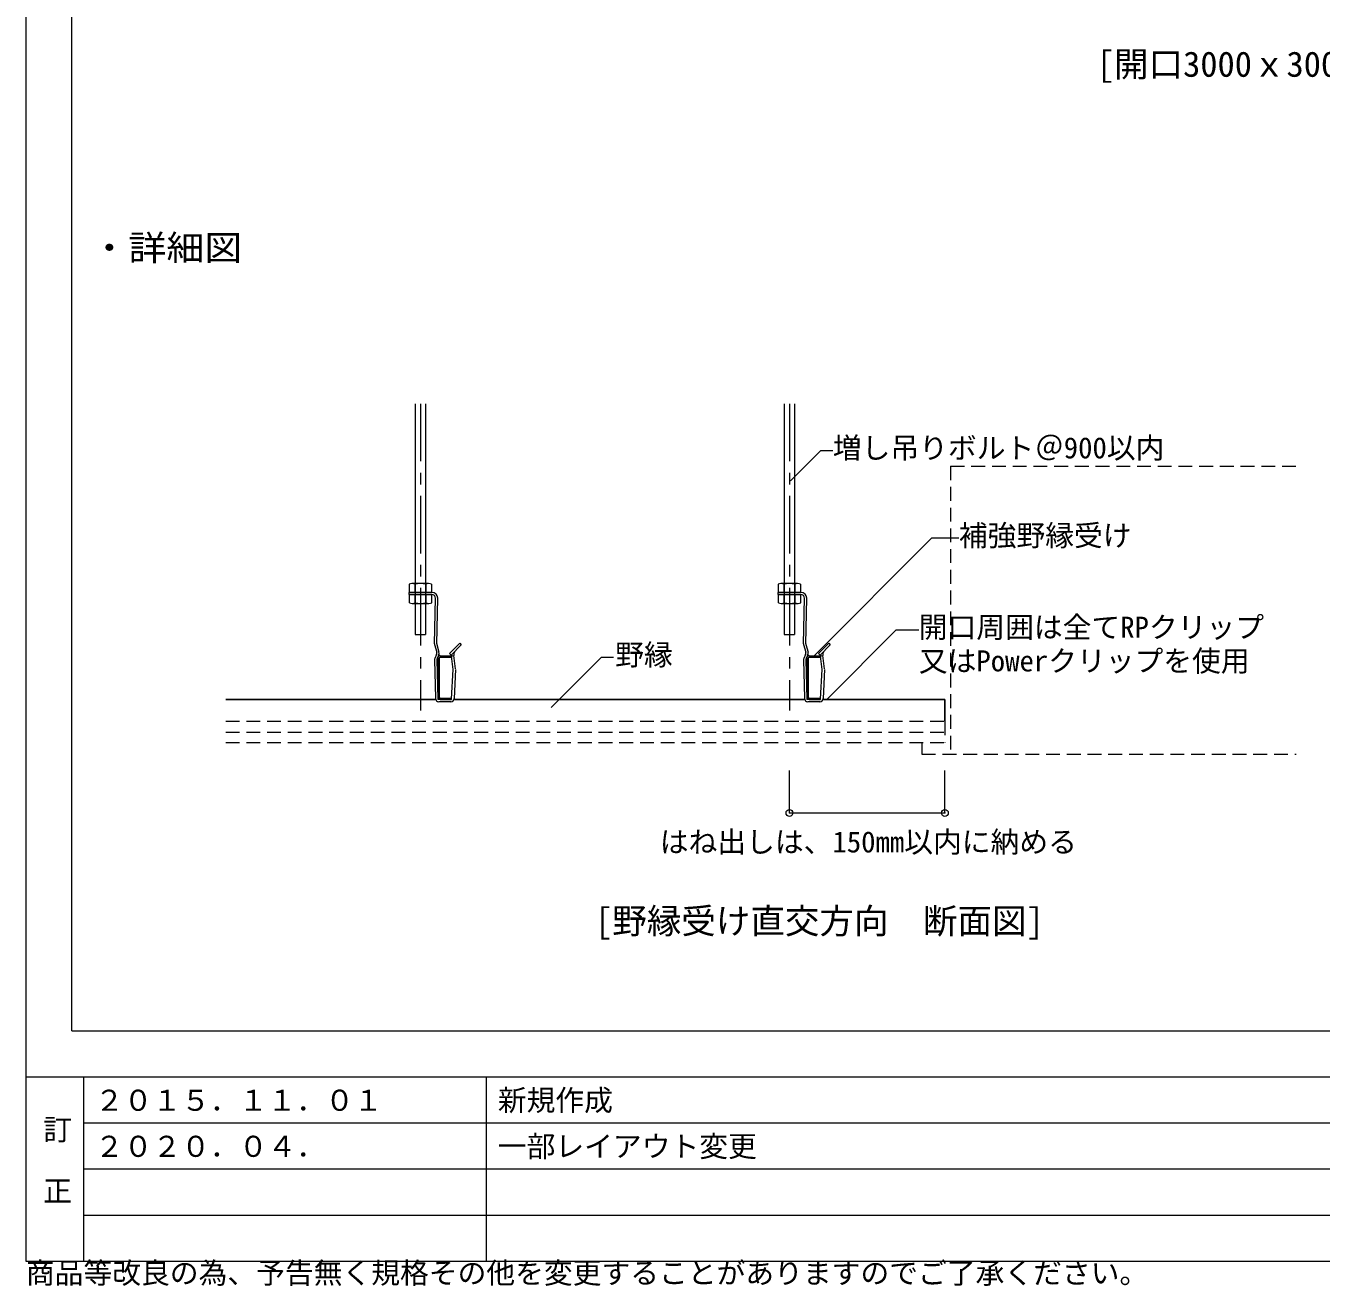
# Model space of a CAD drawing. Units: millimetres on the paper, with parts at other scales. Extents: x -196 to 194, y -139 to 138.
# Drawn here: x -196 to -83.4, y -138.9 to -29.5 of the extents above; entities that cross this region are included whole.
import ezdxf
from ezdxf.enums import TextEntityAlignment as Align

# ---------------------------------------------------------------- set-up
doc = ezdxf.new("R2010")
doc.units = ezdxf.units.MM
doc.header["$PDMODE"] = 32
doc.header["$PDSIZE"] = 0.6
doc.linetypes.add('CHAIN1', pattern=[8, 5, -1, 1, -1])
doc.linetypes.add('DASHED1', pattern=[1.8, 1.2, -0.6])
for name, color, linetype, lineweight in [('5-0_中心線', 4, 'CHAIN1', 9), ('5-1_吊り材', 7, 'Continuous', 18), ('5-2_野縁受け', 3, 'Continuous', 18), ('5-3_野縁', 2, 'Continuous', 25), ('5-5_寸法', 4, 'Continuous', 9), ('5-6_文字', 7, 'Continuous', 18), ('5-8_隠線', 4, 'DASHED1', 9), ('5-D_パネル', 4, 'DASHED1', 9), ('F-3_野縁', 7, 'Continuous', 18), ('F-6_文字', 7, 'Continuous', 18)]:
    doc.layers.add(name, color=color, linetype=linetype, lineweight=lineweight)
doc.styles.add('ＭＳ ゴシック', font='')
doc.styles.get('ＭＳ ゴシック').set_extended_font_data('MS Gothic')

msp = doc.modelspace()

# ---------------------------------------------------------------- linework, layer by layer
at = {"layer": '5-0_中心線'}
for p, q in [((-161.68, -62.305), (-161.68, -88.941)), ((-129.619, -62.305), (-129.619, -88.941))]:
    msp.add_line(p, q, dxfattribs=at)
at = {"layer": '5-1_吊り材'}
for p, q in [((-162.13, -62.305), (-162.13, -82.335)), ((-161.23, -62.305), (-161.23, -82.335)), ((-130.069, -62.305), (-130.069, -82.335)), ((-129.169, -62.305), (-129.169, -82.335)), ((-162.68, -78.685), (-162.68, -78.885)), ((-160.68, -78.685), (-162.68, -78.685)), ((-162.665, -77.985), (-162.665, -78.685)), ((-160.967, -77.915), (-162.422, -77.915)), ((-162.18, -77.985), (-162.18, -78.685)), ((-161.21, -77.985), (-161.21, -78.685)), ((-130.619, -78.685), (-130.619, -78.885)), ((-128.619, -78.685), (-130.619, -78.685)), ((-130.604, -77.985), (-130.604, -78.685)), ((-128.907, -77.915), (-130.361, -77.915)), ((-130.119, -77.985), (-130.119, -78.685)), ((-129.149, -77.985), (-129.149, -78.685)), ((-160.68, -78.885), (-162.68, -78.885)), ((-162.392, -79.655), (-160.937, -79.655)), ((-162.15, -79.585), (-162.15, -78.885)), ((-161.18, -79.585), (-161.18, -78.885)), ((-160.695, -79.585), (-160.695, -78.885)), ((-160.46, -83.148), (-160.38, -79.185)), ((-160.26, -83.148), (-160.18, -79.185)), ((-128.619, -78.885), (-130.619, -78.885)), ((-130.331, -79.655), (-128.876, -79.655)), ((-130.089, -79.585), (-130.089, -78.885)), ((-129.119, -79.585), (-129.119, -78.885)), ((-128.634, -79.585), (-128.634, -78.885)), ((-128.4, -83.148), (-128.319, -79.185)), ((-128.2, -83.148), (-128.119, -79.185)), ((-162.13, -82.335), (-161.23, -82.335)), ((-160.451, -83.221), (-160.268, -83.891)), ((-160.251, -83.221), (-160.068, -83.891)), ((-158.272, -83.101), (-159.156, -83.985)), ((-159.014, -84.127), (-158.13, -83.243)), ((-158.272, -83.101), (-158.13, -83.243)), ((-130.069, -82.335), (-129.169, -82.335)), ((-128.391, -83.221), (-128.208, -83.891)), ((-128.191, -83.221), (-128.008, -83.891)), ((-126.211, -83.101), (-127.095, -83.985)), ((-126.954, -84.127), (-126.07, -83.243)), ((-126.211, -83.101), (-126.07, -83.243)), ((-160.281, -84.075), (-160.439, -84.431)), ((-160.081, -84.075), (-160.239, -84.431)), ((-159.156, -83.985), (-159.014, -84.127)), ((-158.976, -84.203), (-158.97, -84.229)), ((-158.775, -84.185), (-158.97, -84.23)), ((-158.83, -85.385), (-158.97, -84.229)), ((-158.781, -84.158), (-158.775, -84.184)), ((-158.635, -85.34), (-158.775, -84.184)), ((-128.22, -84.075), (-128.378, -84.431)), ((-128.02, -84.075), (-128.178, -84.431)), ((-127.095, -83.985), (-126.954, -84.127)), ((-126.915, -84.203), (-126.909, -84.229)), ((-126.714, -84.185), (-126.909, -84.23)), ((-126.769, -85.385), (-126.909, -84.229)), ((-126.72, -84.158), (-126.714, -84.184)), ((-126.574, -85.34), (-126.714, -84.184)), ((-160.46, -84.543), (-160.38, -87.885)), ((-160.26, -84.543), (-160.18, -87.935)), ((-158.977, -87.938), (-158.83, -85.385)), ((-158.63, -85.394), (-158.746, -87.899)), ((-128.4, -84.543), (-128.319, -87.885)), ((-128.2, -84.543), (-128.119, -87.935)), ((-126.916, -87.938), (-126.769, -85.385)), ((-126.569, -85.394), (-126.685, -87.899)), ((-159.027, -87.985), (-160.13, -87.985)), ((-159.045, -88.185), (-160.08, -88.185)), ((-126.966, -87.985), (-128.069, -87.985)), ((-126.985, -88.185), (-128.019, -88.185))]:
    msp.add_line(p, q, dxfattribs=at)
for points in [[(-160.725, -77.985), (-160.725, -78.685), (-162.665, -78.685)], [(-128.664, -77.985), (-128.664, -78.685), (-130.604, -78.685)], [(-162.635, -79.585), (-162.635, -78.885), (-160.695, -78.885)], [(-130.574, -79.585), (-130.574, -78.885), (-128.634, -78.885)]]:
    msp.add_lwpolyline(points, dxfattribs=at)
for centre, radius, start, end in [((-162.422, -78.37), 0.455, 57.79741, 122.20261), ((-161.695, -79.63), 1.715, 73.57359, 106.42642), ((-160.967, -78.37), 0.455, 57.79578, 122.20424), ((-160.68, -79.185), 0.5, 0, 90), ((-130.361, -78.37), 0.455, 57.79741, 122.20261), ((-129.634, -79.63), 1.715, 73.57359, 106.42642), ((-128.907, -78.37), 0.455, 57.79578, 122.20424), ((-128.619, -79.185), 0.5, 0, 90), ((-162.392, -79.2), 0.455, 237.79578, 302.20424), ((-161.665, -77.94), 1.715, 253.57359, 286.42642), ((-160.937, -79.2), 0.455, 237.79741, 302.20261), ((-160.68, -79.185), 0.3, 0, 90), ((-130.331, -79.2), 0.455, 237.79578, 302.20424), ((-129.604, -77.94), 1.715, 253.57359, 286.42642), ((-128.876, -79.2), 0.455, 237.79741, 302.20261), ((-128.619, -79.185), 0.3, 0, 90), ((-160.16, -83.148), 0.3, 180, 194.03624), ((-159.96, -83.148), 0.3, 180, 194.03624), ((-128.1, -83.148), 0.3, 180, 194.03624), ((-127.9, -83.148), 0.3, 180, 194.03624), ((-160.559, -83.964), 0.3, 338.19859, 14.03624), ((-160.359, -83.964), 0.3, 338.19859, 14.03624), ((-158.391, -84.069), 0.6, 183.18969, 192.875), ((-158.391, -84.069), 0.4, 135, 183.18969), ((-158.391, -84.069), 0.4, 183.18969, 192.875), ((-128.499, -83.964), 0.3, 338.19859, 14.03624), ((-128.299, -83.964), 0.3, 338.19859, 14.03624), ((-126.33, -84.069), 0.6, 183.18969, 192.875), ((-126.33, -84.069), 0.4, 135, 183.18969), ((-126.33, -84.069), 0.4, 183.18969, 192.875), ((-160.16, -84.543), 0.3, 158.19859, 180), ((-159.96, -84.543), 0.3, 158.19859, 180), ((-128.1, -84.543), 0.3, 158.19859, 180), ((-127.9, -84.543), 0.3, 158.19859, 180), ((-160.08, -87.885), 0.3, 180, 270), ((-160.13, -87.935), 0.05, 180, 270), ((-159.045, -87.885), 0.3, 270, 357.35745), ((-159.027, -87.935), 0.05, 270, 356.69813), ((-128.019, -87.885), 0.3, 180, 270), ((-128.069, -87.935), 0.05, 180, 270), ((-126.985, -87.885), 0.3, 270, 357.35745), ((-126.966, -87.935), 0.05, 270, 356.69813)]:
    msp.add_arc(centre, radius, start, end, dxfattribs=at)
at = {"layer": '5-2_野縁受け'}
for p, q in [((-159.96, -84.185), (-158.976, -84.185)), ((-159.96, -84.305), (-158.98, -84.305)), ((-158.98, -84.185), (-158.98, -84.305)), ((-127.899, -84.185), (-126.915, -84.185)), ((-127.899, -84.305), (-126.919, -84.305)), ((-126.919, -84.185), (-126.919, -84.305)), ((-160.18, -84.405), (-160.18, -87.765)), ((-160.06, -84.405), (-160.06, -87.765)), ((-128.119, -84.405), (-128.119, -87.765)), ((-127.999, -84.405), (-127.999, -87.765)), ((-159.96, -87.865), (-158.98, -87.865)), ((-159.96, -87.985), (-158.976, -87.985)), ((-158.98, -87.985), (-158.98, -87.865)), ((-127.899, -87.865), (-126.919, -87.865)), ((-127.899, -87.985), (-126.915, -87.985)), ((-126.919, -87.985), (-126.919, -87.865))]:
    msp.add_line(p, q, dxfattribs=at)
for centre, radius, start, end in [((-159.96, -84.405), 0.22, 90, 180), ((-159.96, -84.405), 0.1, 90, 180), ((-127.899, -84.405), 0.22, 90, 180), ((-127.899, -84.405), 0.1, 90, 180), ((-159.96, -87.765), 0.22, 180, 270), ((-159.96, -87.765), 0.1, 180, 270), ((-127.899, -87.765), 0.22, 180, 270), ((-127.899, -87.765), 0.1, 180, 270)]:
    msp.add_arc(centre, radius, start, end, dxfattribs=at)
at = {"layer": '5-3_野縁'}
for p, q in [((-178.601, -87.985), (-160.362, -87.985)), ((-158.762, -87.985), (-128.302, -87.985)), ((-126.702, -87.985), (-116.119, -87.985)), ((-116.119, -87.985), (-116.119, -89.885))]:
    msp.add_line(p, q, dxfattribs=at)
at = {"layer": '5-5_寸法'}
for p, q in [((-129.619, -97.843), (-129.619, -94.147)), ((-116.119, -97.843), (-116.119, -94.147)), ((-129.619, -97.843), (-116.119, -97.843))]:
    msp.add_line(p, q, dxfattribs=at)
at = {"layer": '5-5_寸法', "color": 3}
for p in [(-129.619, -97.843), (-116.119, -97.843)]:
    msp.add_point(p, dxfattribs=at)
at = {"layer": '5-6_文字'}
for p, q in [((-126.892, -66.36), (-129.543, -69.01)), ((-126.892, -66.36), (-125.853, -66.36)), ((-127.473, -84.193), (-117.242, -73.962)), ((-117.242, -73.962), (-114.9, -73.962)), ((-126.329, -87.919), (-120.337, -81.927)), ((-120.337, -81.927), (-118.386, -81.927)), ((-145.947, -84.317), (-150.328, -88.699)), ((-145.947, -84.317), (-144.903, -84.317))]:
    msp.add_line(p, q, dxfattribs=at)
at = {"layer": '5-6_文字', "color": 4, "lineweight": 9}
msp.add_line((-126.755, -83.645), (-126.6, -83.49), dxfattribs=at)
at = {"layer": '5-8_隠線'}
for p, q in [((-115.619, -67.735), (-115.619, -92.735)), ((-115.619, -67.735), (-85.594, -67.735)), ((-118.119, -91.735), (-118.119, -92.735)), ((-118.119, -92.735), (-85.594, -92.735))]:
    msp.add_line(p, q, dxfattribs=at)
at = {"layer": '5-D_パネル'}
for p, q in [((-178.601, -89.885), (-116.119, -89.885)), ((-116.119, -89.885), (-116.119, -91.735)), ((-178.601, -90.835), (-116.119, -90.835)), ((-178.601, -91.735), (-116.119, -91.735))]:
    msp.add_line(p, q, dxfattribs=at)
at = {"layer": 'F-3_野縁', "color": 3}
for p, q in [((-191.958, -116.762), (-191.958, 25.238)), ((-191.958, -116.762), (190.042, -116.762)), ((-195.958, -120.762), (194.042, -120.762))]:
    msp.add_line(p, q, dxfattribs=at)
at = {"layer": 'F-3_野縁'}
msp.add_line((-190.958, -120.762), (-190.958, -136.762), dxfattribs=at)
at = {"layer": 'F-3_野縁', "color": 4, "lineweight": 9}
for p, q in [((-190.958, -120.762), (-190.958, -136.762)), ((-155.958, -120.762), (-155.958, -136.762)), ((-190.958, -124.762), (-75.958, -124.762)), ((-190.958, -128.762), (-75.958, -128.762)), ((-190.958, -132.762), (-75.958, -132.762))]:
    msp.add_line(p, q, dxfattribs=at)
at = {"layer": 'F-3_野縁', "color": 3}
msp.add_lwpolyline([(-195.958, 138.238), (-195.958, -136.762), (194.042, -136.762)], dxfattribs=at)

# ---------------------------------------------------------------- texts
at = {"layer": '5-6_文字', "style": 'ＭＳ ゴシック'}
for s, p in [('増し吊りボルト', (-125.853, -67.61)), ('＠900以内', (-108.288, -67.599)), ('補強野縁受け', (-114.9, -75.212)), ('開口周囲は全てRPクリップ', (-118.386, -83.177)), ('野縁', (-144.763, -85.568)), ('又はPowerクリップを使用', (-118.377, -86.103)), ('はね出しは、150mm以内に納める', (-140.885, -101.824))]:
    msp.add_text(s, height=1.833, dxfattribs=at).set_placement(p, align=Align.BOTTOM_LEFT)
at = {"layer": 'F-6_文字', "style": 'ＭＳ ゴシック'}
for s, height, p in [('[開口3000ｘ3000の場合]', 2.199, (-102.915, -34.57)), ('[野縁受け直交方向\u3000断面図]', 2.199, (-146.508, -108.984)), ('２０１５．１１．０１', 1.833, (-189.958, -124.262)), ('新規作成', 1.833, (-154.958, -124.262)), ('訂', 1.833, (-194.458, -126.809)), ('２０２０．０４．', 1.833, (-189.958, -128.262)), ('一部レイアウト変更', 1.833, (-154.958, -128.262)), ('正', 1.833, (-194.458, -132.143)), ('商品等改良の為、予告無く規格その他を変更することがありますのでご了承ください。', 1.833, (-195.958, -139.262))]:
    msp.add_text(s, height=height, dxfattribs=at).set_placement(p, align=Align.BOTTOM_LEFT)
at = {"layer": 'F-6_文字', "style": 'ＭＳ ゴシック', "width": 1.1}
msp.add_text('・詳細図', height=2.199, dxfattribs=at).set_placement((-190.355, -50.518), align=Align.BOTTOM_LEFT)

doc.saveas('drawing.dxf')
